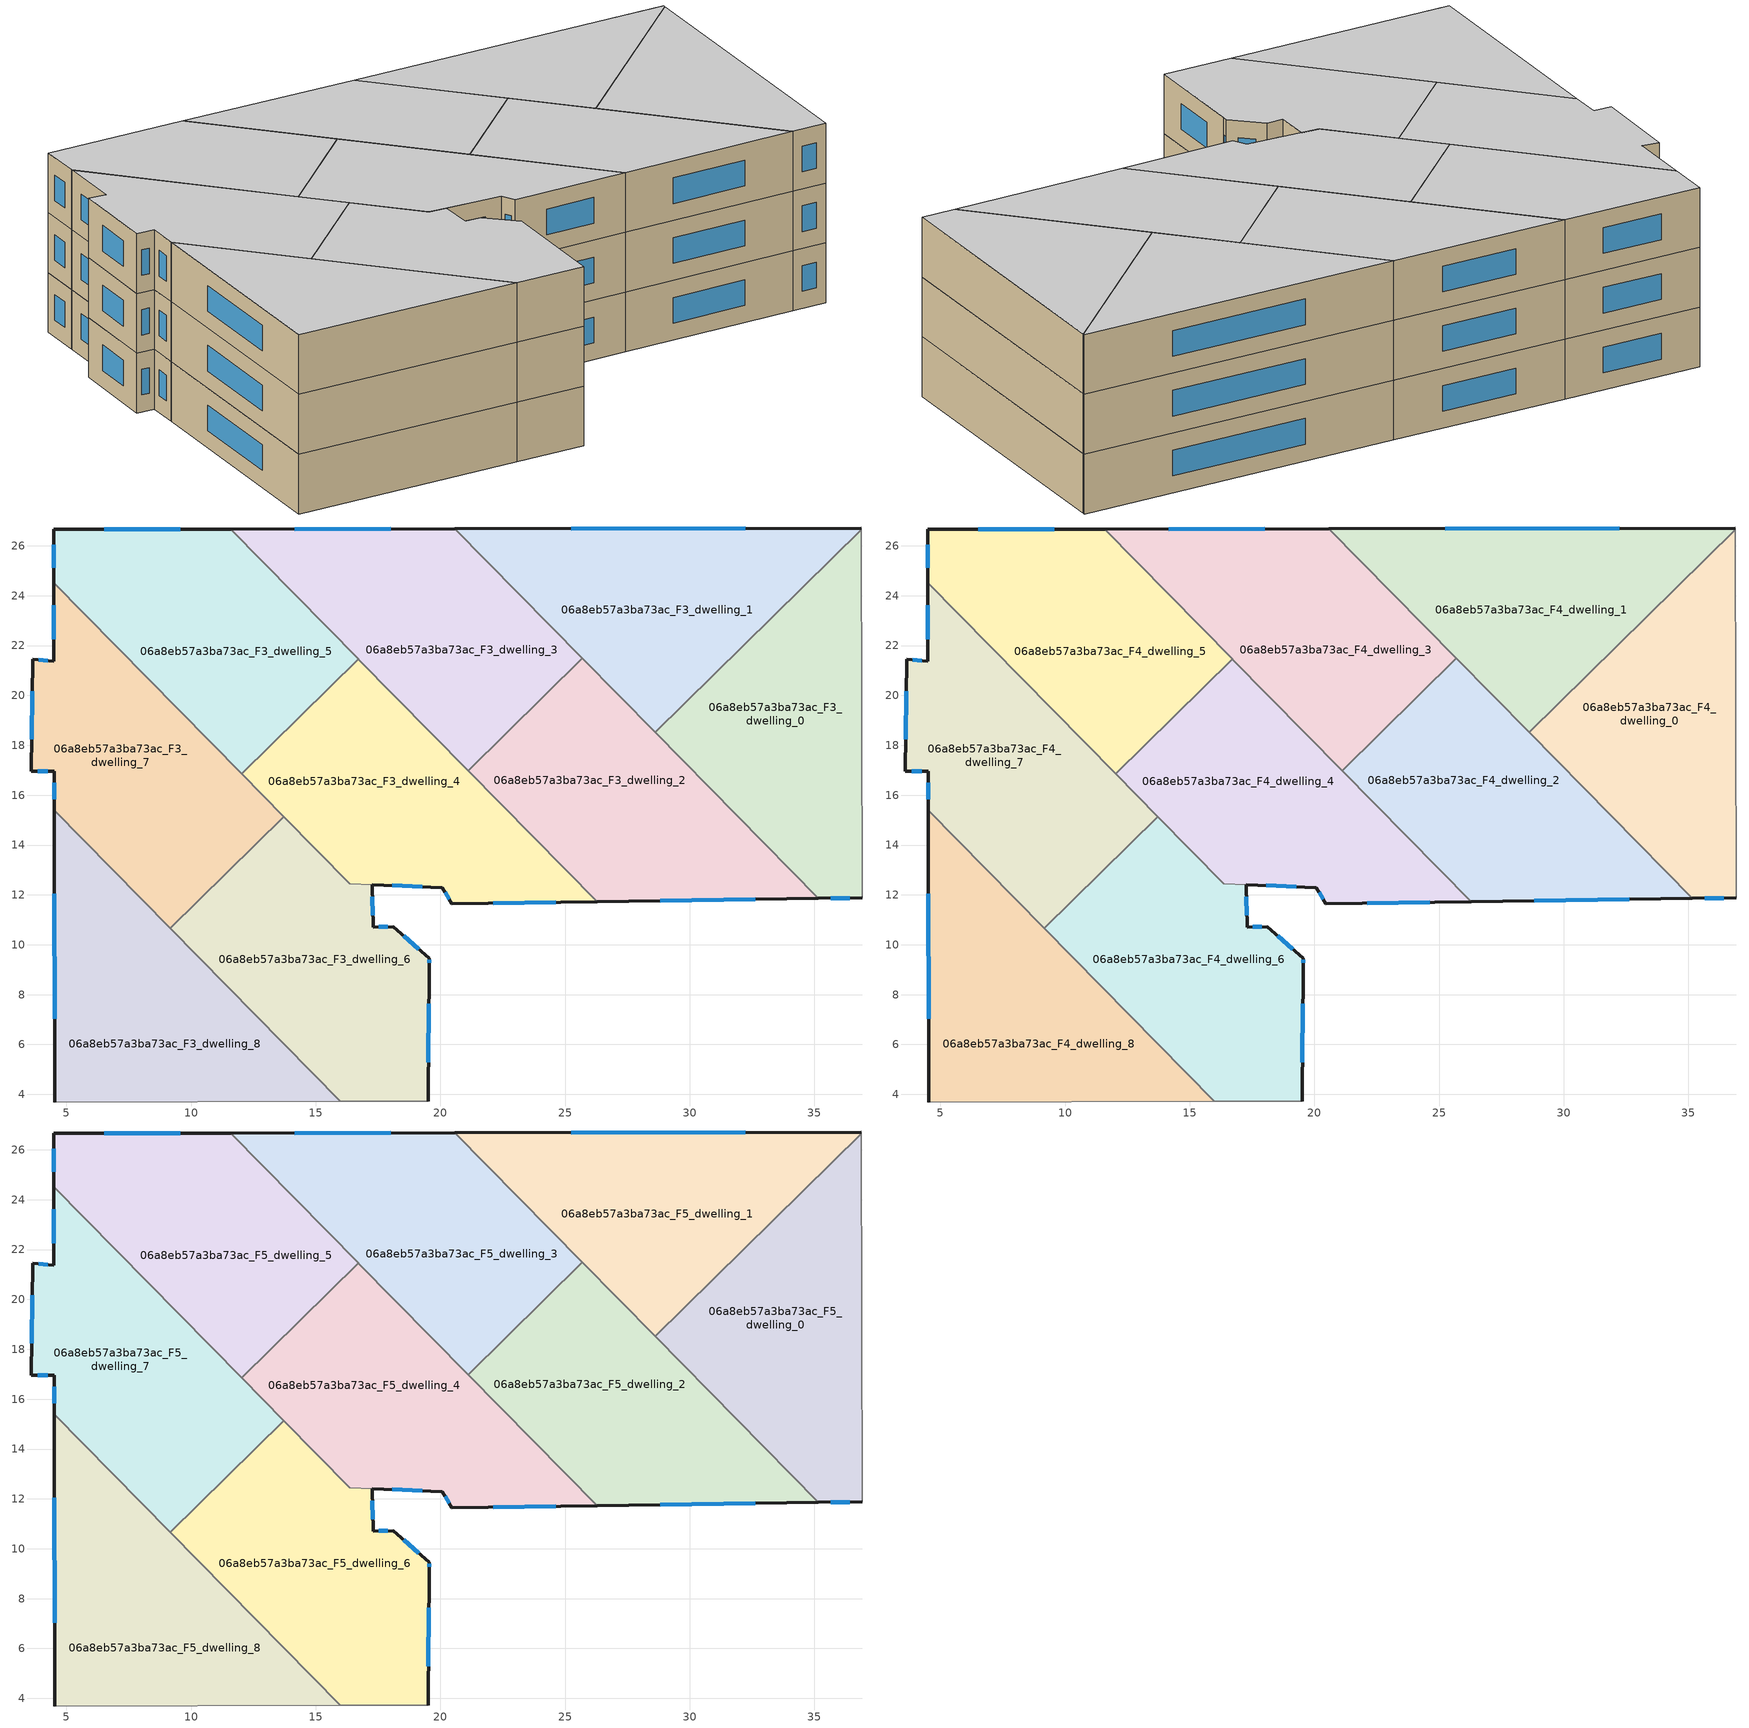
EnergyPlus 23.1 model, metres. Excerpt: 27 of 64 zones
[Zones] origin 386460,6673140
06a8eb57a3ba73ac_F3_dwelling_0
 floor to 06a8eb57a3ba73ac_F2_dwelling_0 (EU_floor_Construction): 36.89,26.64 36.91,11.88 35.16,11.86 28.62,18.51 z9
 wall outside (EU_wall_Construction): 35.16,11.86 36.91,11.88 z9:12
 wall to 06a8eb57a3ba73ac_F3_dwelling_1 (EU_wall_Construction): 36.89,26.64 28.62,18.51 z9:12
 wall adiabatic (EU_wall_Construction): 36.91,11.88 36.89,26.64 z9:12
 wall to 06a8eb57a3ba73ac_F3_dwelling_2 (EU_wall_Construction): 28.62,18.51 35.16,11.86 z9:12
 window (EU_Window_Construction): 35.66,11.86 36.41,11.87 z9.86:11.14
06a8eb57a3ba73ac_F3_dwelling_1
 floor to 06a8eb57a3ba73ac_F2_dwelling_1 (EU_floor_Construction): 36.89,26.72 36.89,26.64 28.62,18.51 20.59,26.69 z9
 wall outside (EU_wall_Construction): 36.89,26.72 20.59,26.69 z9:12
 wall adiabatic (EU_wall_Construction): 36.89,26.64 36.89,26.72 z9:12
 wall to 06a8eb57a3ba73ac_F3_dwelling_3 (EU_wall_Construction): 20.59,26.69 25.7,21.48 z9:12
 wall to 06a8eb57a3ba73ac_F3_dwelling_2 (EU_wall_Construction): 25.7,21.49 28.62,18.51 z9:12
 window (EU_Window_Construction): 32.23,26.71 25.24,26.7 z9.86:11.14
06a8eb57a3ba73ac_F3_dwelling_2
 floor to 06a8eb57a3ba73ac_F2_dwelling_2 (EU_floor_Construction): 25.7,21.49 35.16,11.86 26.29,11.72 21.12,16.98 z9
 wall outside (EU_wall_Construction): 26.29,11.72 35.16,11.86 z9:12
 wall to 06a8eb57a3ba73ac_F3_dwelling_3 (EU_wall_Construction): 25.7,21.49 21.12,16.98 z9:12
 wall to 06a8eb57a3ba73ac_F3_dwelling_4 (EU_wall_Construction): 21.12,16.98 26.29,11.72 z9:12
 window (EU_Window_Construction): 28.82,11.76 32.63,11.82 z9.86:11.14
06a8eb57a3ba73ac_F3_dwelling_3
 floor to 06a8eb57a3ba73ac_F2_dwelling_3 (EU_floor_Construction): 20.59,26.69 25.7,21.49 21.12,16.98 11.59,26.67 z9
 wall outside (EU_wall_Construction): 20.59,26.69 11.59,26.67 z9:12
 wall to 06a8eb57a3ba73ac_F3_dwelling_5 (EU_wall_Construction): 11.59,26.67 16.72,21.46 z9:12
 wall to 06a8eb57a3ba73ac_F3_dwelling_4 (EU_wall_Construction): 16.72,21.46 21.12,16.98 z9:12
 window (EU_Window_Construction): 18.02,26.68 14.16,26.67 z9.86:11.14
06a8eb57a3ba73ac_F3_dwelling_4
 floor to 06a8eb57a3ba73ac_F2_dwelling_4 (EU_floor_Construction): 16.72,21.46 26.29,11.72 20.45,11.63 20.08,12.29 16.36,12.45 12.03,16.85 z9
 wall outside (EU_wall_Construction): 17.26,12.41 20.08,12.29 20.45,11.63 26.29,11.72 z9:12
 wall to 06a8eb57a3ba73ac_F3_dwelling_5 (EU_wall_Construction): 16.72,21.46 12.03,16.85 z9:12
 wall to 06a8eb57a3ba73ac_F3_dwelling_6 (EU_wall_Construction): 13.72,15.13 16.36,12.45 17.26,12.41 z9:12
 wall to 06a8eb57a3ba73ac_F3_dwelling_7 (EU_wall_Construction): 12.03,16.85 13.72,15.13 z9:12
 window (EU_Window_Construction): 22.12,11.66 24.62,11.7 / 20.19,12.11 20.35,11.82 / 18.07,12.38 19.28,12.33 z9.86:11.14
06a8eb57a3ba73ac_F3_dwelling_5
 floor to 06a8eb57a3ba73ac_F2_dwelling_5 (EU_floor_Construction): 11.59,26.67 16.72,21.46 12.03,16.85 4.49,24.52 4.49,26.66 z9
 wall outside (EU_wall_Construction): 11.59,26.67 4.49,26.66 4.49,24.52 z9:12
 wall to 06a8eb57a3ba73ac_F3_dwelling_7 (EU_wall_Construction): 4.49,24.52 12.03,16.85 z9:12
 window (EU_Window_Construction): 9.57,26.67 6.52,26.66 / 4.49,26.05 4.49,25.13 z9.86:11.14
06a8eb57a3ba73ac_F3_dwelling_6
 floor to 06a8eb57a3ba73ac_F2_dwelling_6 (EU_floor_Construction): 17.26,12.41 17.3,10.71 18.11,10.73 19.55,9.47 19.55,9.21 19.52,3.72 15.99,3.71 9.17,10.65 13.72,15.13 16.36,12.45 z9
 wall outside (EU_wall_Construction): 19.52,3.72 19.55,9.21 19.55,9.47 18.11,10.73 17.3,10.71 17.26,12.41 z9:12
 wall adiabatic (EU_wall_Construction): 15.99,3.71 19.52,3.72 z9:12
 wall to 06a8eb57a3ba73ac_F3_dwelling_7 (EU_wall_Construction): 13.72,15.13 9.17,10.65 z9:12
 wall to 06a8eb57a3ba73ac_F3_dwelling_8 (EU_wall_Construction): 9.17,10.65 15.99,3.71 z9:12
 window (EU_Window_Construction): 17.29,11.19 17.27,11.92 / 17.88,10.72 17.53,10.71 / 19.14,9.83 18.52,10.37 / 19.55,9.28 19.55,9.39 / 19.52,5.29 19.54,7.64 z9.86:11.14
06a8eb57a3ba73ac_F3_dwelling_7
 floor to 06a8eb57a3ba73ac_F2_dwelling_7 (EU_floor_Construction): 4.49,24.52 13.72,15.13 9.17,10.65 4.51,15.39 4.51,16.95 3.6,16.97 3.65,21.45 4.5,21.36 z9
 wall outside (EU_wall_Construction): 4.49,24.52 4.5,21.36 3.65,21.45 3.6,16.97 4.51,16.95 4.51,15.39 z9:12
 wall to 06a8eb57a3ba73ac_F3_dwelling_8 (EU_wall_Construction): 4.51,15.39 9.17,10.65 z9:12
 window (EU_Window_Construction): 3.86,16.96 4.25,16.96 / 3.63,20.17 3.61,18.25 / 4.26,21.39 3.89,21.42 / 4.5,23.62 4.5,22.26 / 4.51,16.51 4.51,15.84 z9.86:11.14
06a8eb57a3ba73ac_F3_dwelling_8
 floor to 06a8eb57a3ba73ac_F2_dwelling_8 (EU_floor_Construction): 4.51,15.39 15.99,3.71 4.53,3.69 z9
 wall outside (EU_wall_Construction): 4.51,15.39 4.53,3.69 z9:12
 wall adiabatic (EU_wall_Construction): 4.53,3.69 15.99,3.71 z9:12
 window (EU_Window_Construction): 4.52,12.05 4.53,7.04 z9.86:11.14
06a8eb57a3ba73ac_F4_dwelling_0
 floor to 06a8eb57a3ba73ac_F3_dwelling_0 (EU_floor_Construction): 36.89,26.64 36.91,11.88 35.16,11.86 28.62,18.51 z12
 wall outside (EU_wall_Construction): 35.16,11.86 36.91,11.88 z12:15
 wall to 06a8eb57a3ba73ac_F4_dwelling_1 (EU_wall_Construction): 36.89,26.64 28.62,18.51 z12:15
 wall adiabatic (EU_wall_Construction): 36.91,11.88 36.89,26.64 z12:15
 wall to 06a8eb57a3ba73ac_F4_dwelling_2 (EU_wall_Construction): 28.62,18.51 35.16,11.86 z12:15
 window (EU_Window_Construction): 35.66,11.86 36.41,11.87 z12.86:14.14
06a8eb57a3ba73ac_F4_dwelling_1
 floor to 06a8eb57a3ba73ac_F3_dwelling_1 (EU_floor_Construction): 36.89,26.72 36.89,26.64 28.62,18.51 20.59,26.69 z12
 wall outside (EU_wall_Construction): 36.89,26.72 20.59,26.69 z12:15
 wall adiabatic (EU_wall_Construction): 36.89,26.64 36.89,26.72 z12:15
 wall to 06a8eb57a3ba73ac_F4_dwelling_3 (EU_wall_Construction): 20.59,26.69 25.7,21.48 z12:15
 wall to 06a8eb57a3ba73ac_F4_dwelling_2 (EU_wall_Construction): 25.7,21.49 28.62,18.51 z12:15
 window (EU_Window_Construction): 32.23,26.71 25.24,26.7 z12.86:14.14
06a8eb57a3ba73ac_F4_dwelling_2
 floor to 06a8eb57a3ba73ac_F3_dwelling_2 (EU_floor_Construction): 25.7,21.49 35.16,11.86 26.29,11.72 21.12,16.98 z12
 wall outside (EU_wall_Construction): 26.29,11.72 35.16,11.86 z12:15
 wall to 06a8eb57a3ba73ac_F4_dwelling_3 (EU_wall_Construction): 25.7,21.49 21.12,16.98 z12:15
 wall to 06a8eb57a3ba73ac_F4_dwelling_4 (EU_wall_Construction): 21.12,16.98 26.29,11.72 z12:15
 window (EU_Window_Construction): 28.82,11.76 32.63,11.82 z12.86:14.14
06a8eb57a3ba73ac_F4_dwelling_3
 floor to 06a8eb57a3ba73ac_F3_dwelling_3 (EU_floor_Construction): 20.59,26.69 25.7,21.49 21.12,16.98 11.59,26.67 z12
 wall outside (EU_wall_Construction): 20.59,26.69 11.59,26.67 z12:15
 wall to 06a8eb57a3ba73ac_F4_dwelling_5 (EU_wall_Construction): 11.59,26.67 16.72,21.46 z12:15
 wall to 06a8eb57a3ba73ac_F4_dwelling_4 (EU_wall_Construction): 16.72,21.46 21.12,16.98 z12:15
 window (EU_Window_Construction): 18.02,26.68 14.16,26.67 z12.86:14.14
06a8eb57a3ba73ac_F4_dwelling_4
 floor to 06a8eb57a3ba73ac_F3_dwelling_4 (EU_floor_Construction): 16.72,21.46 26.29,11.72 20.45,11.63 20.08,12.29 16.36,12.45 12.03,16.85 z12
 wall outside (EU_wall_Construction): 17.26,12.41 20.08,12.29 20.45,11.63 26.29,11.72 z12:15
 wall to 06a8eb57a3ba73ac_F4_dwelling_5 (EU_wall_Construction): 16.72,21.46 12.03,16.85 z12:15
 wall to 06a8eb57a3ba73ac_F4_dwelling_6 (EU_wall_Construction): 13.72,15.13 16.36,12.45 17.26,12.41 z12:15
 wall to 06a8eb57a3ba73ac_F4_dwelling_7 (EU_wall_Construction): 12.03,16.85 13.72,15.13 z12:15
 window (EU_Window_Construction): 22.12,11.66 24.62,11.7 / 20.19,12.11 20.35,11.82 / 18.07,12.38 19.28,12.33 z12.86:14.14
06a8eb57a3ba73ac_F4_dwelling_5
 floor to 06a8eb57a3ba73ac_F3_dwelling_5 (EU_floor_Construction): 11.59,26.67 16.72,21.46 12.03,16.85 4.49,24.52 4.49,26.66 z12
 wall outside (EU_wall_Construction): 11.59,26.67 4.49,26.66 4.49,24.52 z12:15
 wall to 06a8eb57a3ba73ac_F4_dwelling_7 (EU_wall_Construction): 4.49,24.52 12.03,16.85 z12:15
 window (EU_Window_Construction): 9.57,26.67 6.52,26.66 / 4.49,26.05 4.49,25.13 z12.86:14.14
06a8eb57a3ba73ac_F4_dwelling_6
 floor to 06a8eb57a3ba73ac_F3_dwelling_6 (EU_floor_Construction): 17.26,12.41 17.3,10.71 18.11,10.73 19.55,9.47 19.55,9.21 19.52,3.72 15.99,3.71 9.17,10.65 13.72,15.13 16.36,12.45 z12
 wall outside (EU_wall_Construction): 19.52,3.72 19.55,9.21 19.55,9.47 18.11,10.73 17.3,10.71 17.26,12.41 z12:15
 wall adiabatic (EU_wall_Construction): 15.99,3.71 19.52,3.72 z12:15
 wall to 06a8eb57a3ba73ac_F4_dwelling_7 (EU_wall_Construction): 13.72,15.13 9.17,10.65 z12:15
 wall to 06a8eb57a3ba73ac_F4_dwelling_8 (EU_wall_Construction): 9.17,10.65 15.99,3.71 z12:15
 window (EU_Window_Construction): 17.29,11.19 17.27,11.92 / 17.88,10.72 17.53,10.71 / 19.14,9.83 18.52,10.37 / 19.55,9.28 19.55,9.39 / 19.52,5.29 19.54,7.64 z12.86:14.14
06a8eb57a3ba73ac_F4_dwelling_7
 floor to 06a8eb57a3ba73ac_F3_dwelling_7 (EU_floor_Construction): 4.49,24.52 13.72,15.13 9.17,10.65 4.51,15.39 4.51,16.95 3.6,16.97 3.65,21.45 4.5,21.36 z12
 wall outside (EU_wall_Construction): 4.49,24.52 4.5,21.36 3.65,21.45 3.6,16.97 4.51,16.95 4.51,15.39 z12:15
 wall to 06a8eb57a3ba73ac_F4_dwelling_8 (EU_wall_Construction): 4.51,15.39 9.17,10.65 z12:15
 window (EU_Window_Construction): 3.86,16.96 4.25,16.96 / 3.63,20.17 3.61,18.25 / 4.26,21.39 3.89,21.42 / 4.5,23.62 4.5,22.26 / 4.51,16.51 4.51,15.84 z12.86:14.14
06a8eb57a3ba73ac_F4_dwelling_8
 floor to 06a8eb57a3ba73ac_F3_dwelling_8 (EU_floor_Construction): 4.51,15.39 15.99,3.71 4.53,3.69 z12
 wall outside (EU_wall_Construction): 4.51,15.39 4.53,3.69 z12:15
 wall adiabatic (EU_wall_Construction): 4.53,3.69 15.99,3.71 z12:15
 window (EU_Window_Construction): 4.52,12.05 4.53,7.04 z12.86:14.14
06a8eb57a3ba73ac_F5_dwelling_0
 floor to 06a8eb57a3ba73ac_F4_dwelling_0 (EU_floor_Construction): 36.89,26.64 36.91,11.88 35.16,11.86 28.62,18.51 z15
 wall outside (EU_wall_Construction): 35.16,11.86 36.91,11.88 z15:18
 wall to 06a8eb57a3ba73ac_F5_dwelling_1 (EU_wall_Construction): 36.89,26.64 28.62,18.51 z15:18
 wall adiabatic (EU_wall_Construction): 36.91,11.88 36.89,26.64 z15:18
 wall to 06a8eb57a3ba73ac_F5_dwelling_2 (EU_wall_Construction): 28.62,18.51 35.16,11.86 z15:18
 window (EU_Window_Construction): 35.66,11.86 36.41,11.87 z15.86:17.14
 ceiling to 06a8eb57a3ba73ac_F6_dwelling_0 (EU_floor_Construction): 36.91,11.88 36.89,26.64 28.62,18.51 35.16,11.86 z18
06a8eb57a3ba73ac_F5_dwelling_1
 floor to 06a8eb57a3ba73ac_F4_dwelling_1 (EU_floor_Construction): 36.89,26.72 36.89,26.64 28.62,18.51 20.59,26.69 z15
 wall outside (EU_wall_Construction): 36.89,26.72 20.59,26.69 z15:18
 wall adiabatic (EU_wall_Construction): 36.89,26.64 36.89,26.72 z15:18
 wall to 06a8eb57a3ba73ac_F5_dwelling_3 (EU_wall_Construction): 20.59,26.69 25.7,21.48 z15:18
 wall to 06a8eb57a3ba73ac_F5_dwelling_2 (EU_wall_Construction): 25.7,21.49 28.62,18.51 z15:18
 window (EU_Window_Construction): 32.23,26.71 25.24,26.7 z15.86:17.14
 ceiling to 06a8eb57a3ba73ac_F6_dwelling_1 (EU_floor_Construction): 36.89,26.64 36.89,26.72 20.59,26.69 28.62,18.51 z18
06a8eb57a3ba73ac_F5_dwelling_2
 floor to 06a8eb57a3ba73ac_F4_dwelling_2 (EU_floor_Construction): 25.7,21.49 35.16,11.86 26.29,11.72 21.12,16.98 z15
 wall outside (EU_wall_Construction): 26.29,11.72 35.16,11.86 z15:18
 wall to 06a8eb57a3ba73ac_F5_dwelling_3 (EU_wall_Construction): 25.7,21.49 21.12,16.98 z15:18
 wall to 06a8eb57a3ba73ac_F5_dwelling_4 (EU_wall_Construction): 21.12,16.98 26.29,11.72 z15:18
 window (EU_Window_Construction): 28.82,11.76 32.63,11.82 z15.86:17.14
 ceiling to 06a8eb57a3ba73ac_F6_dwelling_2 (EU_floor_Construction): 35.16,11.86 25.7,21.49 21.12,16.98 26.29,11.72 z18
06a8eb57a3ba73ac_F5_dwelling_3
 floor to 06a8eb57a3ba73ac_F4_dwelling_3 (EU_floor_Construction): 20.59,26.69 25.7,21.49 21.12,16.98 11.59,26.67 z15
 wall outside (EU_wall_Construction): 20.59,26.69 11.59,26.67 z15:18
 wall to 06a8eb57a3ba73ac_F5_dwelling_5 (EU_wall_Construction): 11.59,26.67 16.72,21.46 z15:18
 wall to 06a8eb57a3ba73ac_F5_dwelling_4 (EU_wall_Construction): 16.72,21.46 21.12,16.98 z15:18
 window (EU_Window_Construction): 18.02,26.68 14.16,26.67 z15.86:17.14
 ceiling to 06a8eb57a3ba73ac_F6_dwelling_3 (EU_floor_Construction): 25.7,21.49 20.59,26.69 11.59,26.67 21.12,16.98 z18
06a8eb57a3ba73ac_F5_dwelling_4
 floor to 06a8eb57a3ba73ac_F4_dwelling_4 (EU_floor_Construction): 16.72,21.46 26.29,11.72 20.45,11.63 20.08,12.29 16.36,12.45 12.03,16.85 z15
 wall outside (EU_wall_Construction): 17.26,12.41 20.08,12.29 20.45,11.63 26.29,11.72 z15:18
 wall to 06a8eb57a3ba73ac_F5_dwelling_5 (EU_wall_Construction): 16.72,21.46 12.03,16.85 z15:18
 wall to 06a8eb57a3ba73ac_F5_dwelling_6 (EU_wall_Construction): 13.72,15.13 16.36,12.45 17.26,12.41 z15:18
 wall to 06a8eb57a3ba73ac_F5_dwelling_7 (EU_wall_Construction): 12.03,16.85 13.72,15.13 z15:18
 window (EU_Window_Construction): 22.12,11.66 24.62,11.7 / 20.19,12.11 20.35,11.82 / 18.07,12.38 19.28,12.33 z15.86:17.14
 ceiling to 06a8eb57a3ba73ac_F6_dwelling_4 (EU_floor_Construction): 26.29,11.72 16.72,21.46 12.03,16.85 16.36,12.45 20.08,12.29 20.45,11.63 z18
06a8eb57a3ba73ac_F5_dwelling_5
 floor to 06a8eb57a3ba73ac_F4_dwelling_5 (EU_floor_Construction): 11.59,26.67 16.72,21.46 12.03,16.85 4.49,24.52 4.49,26.66 z15
 wall outside (EU_wall_Construction): 11.59,26.67 4.49,26.66 4.49,24.52 z15:18
 wall to 06a8eb57a3ba73ac_F5_dwelling_7 (EU_wall_Construction): 4.49,24.52 12.03,16.85 z15:18
 window (EU_Window_Construction): 9.57,26.67 6.52,26.66 / 4.49,26.05 4.49,25.13 z15.86:17.14
 ceiling to 06a8eb57a3ba73ac_F6_dwelling_5 (EU_floor_Construction): 16.72,21.46 11.59,26.67 4.49,26.66 4.49,24.52 12.03,16.85 z18
06a8eb57a3ba73ac_F5_dwelling_6
 floor to 06a8eb57a3ba73ac_F4_dwelling_6 (EU_floor_Construction): 17.26,12.41 17.3,10.71 18.11,10.73 19.55,9.47 19.55,9.21 19.52,3.72 15.99,3.71 9.17,10.65 13.72,15.13 16.36,12.45 z15
 wall outside (EU_wall_Construction): 19.52,3.72 19.55,9.21 19.55,9.47 18.11,10.73 17.3,10.71 17.26,12.41 z15:18
 wall adiabatic (EU_wall_Construction): 15.99,3.71 19.52,3.72 z15:18
 wall to 06a8eb57a3ba73ac_F5_dwelling_7 (EU_wall_Construction): 13.72,15.13 9.17,10.65 z15:18
 wall to 06a8eb57a3ba73ac_F5_dwelling_8 (EU_wall_Construction): 9.17,10.65 15.99,3.71 z15:18
 window (EU_Window_Construction): 17.29,11.19 17.27,11.92 / 17.88,10.72 17.53,10.71 / 19.14,9.83 18.52,10.37 / 19.55,9.28 19.55,9.39 / 19.52,5.29 19.54,7.64 z15.86:17.14
 ceiling to 06a8eb57a3ba73ac_F6_dwelling_6 (EU_floor_Construction): 19.52,3.72 19.55,9.21 19.55,9.47 18.11,10.73 17.3,10.71 17.26,12.41 16.36,12.45 13.72,15.13 9.17,10.65 15.99,3.71 z18
06a8eb57a3ba73ac_F5_dwelling_7
 floor to 06a8eb57a3ba73ac_F4_dwelling_7 (EU_floor_Construction): 4.49,24.52 13.72,15.13 9.17,10.65 4.51,15.39 4.51,16.95 3.6,16.97 3.65,21.45 4.5,21.36 z15
 wall outside (EU_wall_Construction): 4.49,24.52 4.5,21.36 3.65,21.45 3.6,16.97 4.51,16.95 4.51,15.39 z15:18
 wall to 06a8eb57a3ba73ac_F5_dwelling_8 (EU_wall_Construction): 4.51,15.39 9.17,10.65 z15:18
 window (EU_Window_Construction): 3.86,16.96 4.25,16.96 / 3.63,20.17 3.61,18.25 / 4.26,21.39 3.89,21.42 / 4.5,23.62 4.5,22.26 / 4.51,16.51 4.51,15.84 z15.86:17.14
 ceiling to 06a8eb57a3ba73ac_F6_dwelling_7 (EU_floor_Construction): 13.72,15.13 4.49,24.52 4.5,21.36 3.65,21.45 3.6,16.97 4.51,16.95 4.51,15.39 9.17,10.65 z18
06a8eb57a3ba73ac_F5_dwelling_8
 floor to 06a8eb57a3ba73ac_F4_dwelling_8 (EU_floor_Construction): 4.51,15.39 15.99,3.71 4.53,3.69 z15
 wall outside (EU_wall_Construction): 4.51,15.39 4.53,3.69 z15:18
 wall adiabatic (EU_wall_Construction): 4.53,3.69 15.99,3.71 z15:18
 window (EU_Window_Construction): 4.52,12.05 4.53,7.04 z15.86:17.14
 ceiling to 06a8eb57a3ba73ac_F6_dwelling_8 (EU_floor_Construction): 15.99,3.71 4.51,15.39 4.53,3.69 z18
[Building]
EU S2 Campaign: North Axis=0; Terrain=City; Solar Distribution=FullExterior
[Site:Location]
Helsinki-Vantaa.AP: Latitude=60.317; Longitude=24.963; Time Zone=2; Elevation=54.6
[SizingPeriod:WeatherFileDays]
AnnualSizingPeriod: Begin Month=1; Begin Day of Month=1; End Month=12; End Day of Month=31; Day of Week for Start Day=Monday; Use Weather File Daylight Saving Period=No; Use Weather File Rain and Snow Indicators=No
[MATERIAL]
EU_InternalMass_Material: Roughness=MediumRough; Thickness=0.1; Conductivity=1; Density=1800; Specific Heat=900; Thermal Absorptance=0.9; Solar Absorptance=0.7; Visible Absorptance=0.7
[MATERIAL:NOMASS] Roughness=MediumRough; Thermal Absorptance=0.9; Solar Absorptance=0.7; Visible Absorptance=0.7
Name | Thermal Resistance
EU_wall_NoMass | 1.10183
EU_floor_NoMass | 1.70606
[WINDOWMATERIAL:SIMPLEGLAZINGSYSTEM]
EU_Window_SimpleGlazing: UFactor=3.11035; Solar Heat Gain Coefficient=0.8; Visible Transmittance=0.8
[CONSTRUCTION]
EU_wall_Construction: EU_wall_NoMass
EU_floor_Construction: EU_floor_NoMass
EU_Window_Construction: EU_Window_SimpleGlazing
EU_InternalMass_Construction: EU_InternalMass_Material
[ZONE] Type=1; Multiplier=1; Ceiling Height=autocalculate; Floor Area=autocalculate; Part of Total Floor Area=Yes
Name | Volume
06a8eb57a3ba73ac_F3_dwelling_0; 06a8eb57a3ba73ac_F4_dwelling_0; 06a8eb57a3ba73ac_F5_dwelling_0; 06a8eb57a3ba73ac_F3_dwelling_2; 06a8eb57a3ba73ac_F4_dwelling_2; 06a8eb57a3ba73ac_F5_dwelling_2 | 201.147
06a8eb57a3ba73ac_F3_dwelling_1; 06a8eb57a3ba73ac_F4_dwelling_1; 06a8eb57a3ba73ac_F5_dwelling_1 | 201.146
06a8eb57a3ba73ac_F3_dwelling_3; 06a8eb57a3ba73ac_F4_dwelling_3; 06a8eb57a3ba73ac_F5_dwelling_3 | 201.182
06a8eb57a3ba73ac_F3_dwelling_4; 06a8eb57a3ba73ac_F4_dwelling_4; 06a8eb57a3ba73ac_F5_dwelling_4 | 199.567
06a8eb57a3ba73ac_F3_dwelling_5; 06a8eb57a3ba73ac_F4_dwelling_5; 06a8eb57a3ba73ac_F5_dwelling_5 | 200.769
06a8eb57a3ba73ac_F3_dwelling_6; 06a8eb57a3ba73ac_F4_dwelling_6; 06a8eb57a3ba73ac_F5_dwelling_6 | 202.749
06a8eb57a3ba73ac_F3_dwelling_7; 06a8eb57a3ba73ac_F4_dwelling_7; 06a8eb57a3ba73ac_F5_dwelling_7 | 201.543
06a8eb57a3ba73ac_F3_dwelling_8; 06a8eb57a3ba73ac_F4_dwelling_8; 06a8eb57a3ba73ac_F5_dwelling_8 | 201.141
[INTERNALMASS] Construction=EU_InternalMass_Construction
Name | Zone or ZoneList | Surface Area
06a8eb57a3ba73ac_F3_dwelling_0_EU_InternalMass | 06a8eb57a3ba73ac_F3_dwelling_0 | 67.0471
06a8eb57a3ba73ac_F3_dwelling_1_EU_InternalMass | 06a8eb57a3ba73ac_F3_dwelling_1 | 67.0494
06a8eb57a3ba73ac_F3_dwelling_2_EU_InternalMass | 06a8eb57a3ba73ac_F3_dwelling_2 | 67.0505
06a8eb57a3ba73ac_F3_dwelling_3_EU_InternalMass | 06a8eb57a3ba73ac_F3_dwelling_3 | 67.0583
06a8eb57a3ba73ac_F3_dwelling_4_EU_InternalMass | 06a8eb57a3ba73ac_F3_dwelling_4 | 66.5218
06a8eb57a3ba73ac_F3_dwelling_5_EU_InternalMass | 06a8eb57a3ba73ac_F3_dwelling_5 | 66.9238
06a8eb57a3ba73ac_F3_dwelling_6_EU_InternalMass | 06a8eb57a3ba73ac_F3_dwelling_6 | 67.5834
06a8eb57a3ba73ac_F3_dwelling_7_EU_InternalMass | 06a8eb57a3ba73ac_F3_dwelling_7 | 67.1816
06a8eb57a3ba73ac_F3_dwelling_8_EU_InternalMass | 06a8eb57a3ba73ac_F3_dwelling_8 | 67.047
06a8eb57a3ba73ac_F4_dwelling_0_EU_InternalMass | 06a8eb57a3ba73ac_F4_dwelling_0 | 67.0471
06a8eb57a3ba73ac_F4_dwelling_1_EU_InternalMass | 06a8eb57a3ba73ac_F4_dwelling_1 | 67.0494
06a8eb57a3ba73ac_F4_dwelling_2_EU_InternalMass | 06a8eb57a3ba73ac_F4_dwelling_2 | 67.0505
06a8eb57a3ba73ac_F4_dwelling_3_EU_InternalMass | 06a8eb57a3ba73ac_F4_dwelling_3 | 67.0583
06a8eb57a3ba73ac_F4_dwelling_4_EU_InternalMass | 06a8eb57a3ba73ac_F4_dwelling_4 | 66.5218
06a8eb57a3ba73ac_F4_dwelling_5_EU_InternalMass | 06a8eb57a3ba73ac_F4_dwelling_5 | 66.9238
06a8eb57a3ba73ac_F4_dwelling_6_EU_InternalMass | 06a8eb57a3ba73ac_F4_dwelling_6 | 67.5834
06a8eb57a3ba73ac_F4_dwelling_7_EU_InternalMass | 06a8eb57a3ba73ac_F4_dwelling_7 | 67.1816
06a8eb57a3ba73ac_F4_dwelling_8_EU_InternalMass | 06a8eb57a3ba73ac_F4_dwelling_8 | 67.047
06a8eb57a3ba73ac_F5_dwelling_0_EU_InternalMass | 06a8eb57a3ba73ac_F5_dwelling_0 | 67.0471
06a8eb57a3ba73ac_F5_dwelling_1_EU_InternalMass | 06a8eb57a3ba73ac_F5_dwelling_1 | 67.0494
06a8eb57a3ba73ac_F5_dwelling_2_EU_InternalMass | 06a8eb57a3ba73ac_F5_dwelling_2 | 67.0505
06a8eb57a3ba73ac_F5_dwelling_3_EU_InternalMass | 06a8eb57a3ba73ac_F5_dwelling_3 | 67.0583
06a8eb57a3ba73ac_F5_dwelling_4_EU_InternalMass | 06a8eb57a3ba73ac_F5_dwelling_4 | 66.5218
06a8eb57a3ba73ac_F5_dwelling_5_EU_InternalMass | 06a8eb57a3ba73ac_F5_dwelling_5 | 66.9238
06a8eb57a3ba73ac_F5_dwelling_6_EU_InternalMass | 06a8eb57a3ba73ac_F5_dwelling_6 | 67.5834
06a8eb57a3ba73ac_F5_dwelling_7_EU_InternalMass | 06a8eb57a3ba73ac_F5_dwelling_7 | 67.1816
06a8eb57a3ba73ac_F5_dwelling_8_EU_InternalMass | 06a8eb57a3ba73ac_F5_dwelling_8 | 67.047
[OTHEREQUIPMENT] Fuel Type=Electricity; Design Level Calculation Method=Watts/Area; Power per Zone Floor Area=1; Fraction Latent=0; Fraction Radiant=0; Fraction Lost=0; Carbon Dioxide Generation Rate=0; EndUse Subcategory=EU_Step8_InternalGains
Name | Zone or ZoneList or Space or SpaceList | Schedule
EU_Step8_InternalGain_06a8eb57a3ba73ac_F3_dwelling_0_f000 | 06a8eb57a3ba73ac_F3_dwelling_0 | EU_Step8_GainSchedule_06a8eb57a3ba73ac_F3_dwelling_0_f000
EU_Step8_InternalGain_06a8eb57a3ba73ac_F3_dwelling_1_f000 | 06a8eb57a3ba73ac_F3_dwelling_1 | EU_Step8_GainSchedule_06a8eb57a3ba73ac_F3_dwelling_1_f000
EU_Step8_InternalGain_06a8eb57a3ba73ac_F3_dwelling_2_f000 | 06a8eb57a3ba73ac_F3_dwelling_2 | EU_Step8_GainSchedule_06a8eb57a3ba73ac_F3_dwelling_2_f000
EU_Step8_InternalGain_06a8eb57a3ba73ac_F3_dwelling_3_f000 | 06a8eb57a3ba73ac_F3_dwelling_3 | EU_Step8_GainSchedule_06a8eb57a3ba73ac_F3_dwelling_3_f000
EU_Step8_InternalGain_06a8eb57a3ba73ac_F3_dwelling_4_f000 | 06a8eb57a3ba73ac_F3_dwelling_4 | EU_Step8_GainSchedule_06a8eb57a3ba73ac_F3_dwelling_4_f000
EU_Step8_InternalGain_06a8eb57a3ba73ac_F3_dwelling_5_f000 | 06a8eb57a3ba73ac_F3_dwelling_5 | EU_Step8_GainSchedule_06a8eb57a3ba73ac_F3_dwelling_5_f000
EU_Step8_InternalGain_06a8eb57a3ba73ac_F3_dwelling_6_f000 | 06a8eb57a3ba73ac_F3_dwelling_6 | EU_Step8_GainSchedule_06a8eb57a3ba73ac_F3_dwelling_6_f000
EU_Step8_InternalGain_06a8eb57a3ba73ac_F3_dwelling_7_f000 | 06a8eb57a3ba73ac_F3_dwelling_7 | EU_Step8_GainSchedule_06a8eb57a3ba73ac_F3_dwelling_7_f000
EU_Step8_InternalGain_06a8eb57a3ba73ac_F3_dwelling_8_f000 | 06a8eb57a3ba73ac_F3_dwelling_8 | EU_Step8_GainSchedule_06a8eb57a3ba73ac_F3_dwelling_8_f000
EU_Step8_InternalGain_06a8eb57a3ba73ac_F4_dwelling_0_f000 | 06a8eb57a3ba73ac_F4_dwelling_0 | EU_Step8_GainSchedule_06a8eb57a3ba73ac_F4_dwelling_0_f000
EU_Step8_InternalGain_06a8eb57a3ba73ac_F4_dwelling_1_f000 | 06a8eb57a3ba73ac_F4_dwelling_1 | EU_Step8_GainSchedule_06a8eb57a3ba73ac_F4_dwelling_1_f000
EU_Step8_InternalGain_06a8eb57a3ba73ac_F4_dwelling_2_f000 | 06a8eb57a3ba73ac_F4_dwelling_2 | EU_Step8_GainSchedule_06a8eb57a3ba73ac_F4_dwelling_2_f000
EU_Step8_InternalGain_06a8eb57a3ba73ac_F4_dwelling_3_f000 | 06a8eb57a3ba73ac_F4_dwelling_3 | EU_Step8_GainSchedule_06a8eb57a3ba73ac_F4_dwelling_3_f000
EU_Step8_InternalGain_06a8eb57a3ba73ac_F4_dwelling_4_f000 | 06a8eb57a3ba73ac_F4_dwelling_4 | EU_Step8_GainSchedule_06a8eb57a3ba73ac_F4_dwelling_4_f000
EU_Step8_InternalGain_06a8eb57a3ba73ac_F4_dwelling_5_f000 | 06a8eb57a3ba73ac_F4_dwelling_5 | EU_Step8_GainSchedule_06a8eb57a3ba73ac_F4_dwelling_5_f000
EU_Step8_InternalGain_06a8eb57a3ba73ac_F4_dwelling_6_f000 | 06a8eb57a3ba73ac_F4_dwelling_6 | EU_Step8_GainSchedule_06a8eb57a3ba73ac_F4_dwelling_6_f000
EU_Step8_InternalGain_06a8eb57a3ba73ac_F4_dwelling_7_f000 | 06a8eb57a3ba73ac_F4_dwelling_7 | EU_Step8_GainSchedule_06a8eb57a3ba73ac_F4_dwelling_7_f000
EU_Step8_InternalGain_06a8eb57a3ba73ac_F4_dwelling_8_f000 | 06a8eb57a3ba73ac_F4_dwelling_8 | EU_Step8_GainSchedule_06a8eb57a3ba73ac_F4_dwelling_8_f000
EU_Step8_InternalGain_06a8eb57a3ba73ac_F5_dwelling_0_f000 | 06a8eb57a3ba73ac_F5_dwelling_0 | EU_Step8_GainSchedule_06a8eb57a3ba73ac_F5_dwelling_0_f000
EU_Step8_InternalGain_06a8eb57a3ba73ac_F5_dwelling_1_f000 | 06a8eb57a3ba73ac_F5_dwelling_1 | EU_Step8_GainSchedule_06a8eb57a3ba73ac_F5_dwelling_1_f000
EU_Step8_InternalGain_06a8eb57a3ba73ac_F5_dwelling_2_f000 | 06a8eb57a3ba73ac_F5_dwelling_2 | EU_Step8_GainSchedule_06a8eb57a3ba73ac_F5_dwelling_2_f000
EU_Step8_InternalGain_06a8eb57a3ba73ac_F5_dwelling_3_f000 | 06a8eb57a3ba73ac_F5_dwelling_3 | EU_Step8_GainSchedule_06a8eb57a3ba73ac_F5_dwelling_3_f000
EU_Step8_InternalGain_06a8eb57a3ba73ac_F5_dwelling_4_f000 | 06a8eb57a3ba73ac_F5_dwelling_4 | EU_Step8_GainSchedule_06a8eb57a3ba73ac_F5_dwelling_4_f000
EU_Step8_InternalGain_06a8eb57a3ba73ac_F5_dwelling_5_f000 | 06a8eb57a3ba73ac_F5_dwelling_5 | EU_Step8_GainSchedule_06a8eb57a3ba73ac_F5_dwelling_5_f000
EU_Step8_InternalGain_06a8eb57a3ba73ac_F5_dwelling_6_f000 | 06a8eb57a3ba73ac_F5_dwelling_6 | EU_Step8_GainSchedule_06a8eb57a3ba73ac_F5_dwelling_6_f000
EU_Step8_InternalGain_06a8eb57a3ba73ac_F5_dwelling_7_f000 | 06a8eb57a3ba73ac_F5_dwelling_7 | EU_Step8_GainSchedule_06a8eb57a3ba73ac_F5_dwelling_7_f000
EU_Step8_InternalGain_06a8eb57a3ba73ac_F5_dwelling_8_f000 | 06a8eb57a3ba73ac_F5_dwelling_8 | EU_Step8_GainSchedule_06a8eb57a3ba73ac_F5_dwelling_8_f000
[ZONEVENTILATION:DESIGNFLOWRATE] Schedule=EU_AlwaysOn; Design Flow Rate Calculation Method=AirChanges/Hour; Air Changes per Hour=0.756316; Ventilation Type=Natural; Fan Pressure Rise=0; Fan Total Efficiency=1; Constant Term Coefficient=1; Temperature Term Coefficient=0; Velocity Term Coefficient=0; Velocity Squared Term Coefficient=0; Minimum Indoor Temperature=-100; Maximum Indoor Temperature=100; Delta Temperature=-100; Minimum Outdoor Temperature=-100; Maximum Outdoor Temperature=100; Maximum Wind Speed=40
Name | Zone or ZoneList or Space or SpaceList
EU_ConstantAir_06a8eb57a3ba73ac_F3_dwelling_0 | 06a8eb57a3ba73ac_F3_dwelling_0
EU_ConstantAir_06a8eb57a3ba73ac_F3_dwelling_1 | 06a8eb57a3ba73ac_F3_dwelling_1
EU_ConstantAir_06a8eb57a3ba73ac_F3_dwelling_2 | 06a8eb57a3ba73ac_F3_dwelling_2
EU_ConstantAir_06a8eb57a3ba73ac_F3_dwelling_3 | 06a8eb57a3ba73ac_F3_dwelling_3
EU_ConstantAir_06a8eb57a3ba73ac_F3_dwelling_4 | 06a8eb57a3ba73ac_F3_dwelling_4
EU_ConstantAir_06a8eb57a3ba73ac_F3_dwelling_5 | 06a8eb57a3ba73ac_F3_dwelling_5
EU_ConstantAir_06a8eb57a3ba73ac_F3_dwelling_6 | 06a8eb57a3ba73ac_F3_dwelling_6
EU_ConstantAir_06a8eb57a3ba73ac_F3_dwelling_7 | 06a8eb57a3ba73ac_F3_dwelling_7
EU_ConstantAir_06a8eb57a3ba73ac_F3_dwelling_8 | 06a8eb57a3ba73ac_F3_dwelling_8
EU_ConstantAir_06a8eb57a3ba73ac_F4_dwelling_0 | 06a8eb57a3ba73ac_F4_dwelling_0
EU_ConstantAir_06a8eb57a3ba73ac_F4_dwelling_1 | 06a8eb57a3ba73ac_F4_dwelling_1
EU_ConstantAir_06a8eb57a3ba73ac_F4_dwelling_2 | 06a8eb57a3ba73ac_F4_dwelling_2
EU_ConstantAir_06a8eb57a3ba73ac_F4_dwelling_3 | 06a8eb57a3ba73ac_F4_dwelling_3
EU_ConstantAir_06a8eb57a3ba73ac_F4_dwelling_4 | 06a8eb57a3ba73ac_F4_dwelling_4
EU_ConstantAir_06a8eb57a3ba73ac_F4_dwelling_5 | 06a8eb57a3ba73ac_F4_dwelling_5
EU_ConstantAir_06a8eb57a3ba73ac_F4_dwelling_6 | 06a8eb57a3ba73ac_F4_dwelling_6
EU_ConstantAir_06a8eb57a3ba73ac_F4_dwelling_7 | 06a8eb57a3ba73ac_F4_dwelling_7
EU_ConstantAir_06a8eb57a3ba73ac_F4_dwelling_8 | 06a8eb57a3ba73ac_F4_dwelling_8
EU_ConstantAir_06a8eb57a3ba73ac_F5_dwelling_0 | 06a8eb57a3ba73ac_F5_dwelling_0
EU_ConstantAir_06a8eb57a3ba73ac_F5_dwelling_1 | 06a8eb57a3ba73ac_F5_dwelling_1
EU_ConstantAir_06a8eb57a3ba73ac_F5_dwelling_2 | 06a8eb57a3ba73ac_F5_dwelling_2
EU_ConstantAir_06a8eb57a3ba73ac_F5_dwelling_3 | 06a8eb57a3ba73ac_F5_dwelling_3
EU_ConstantAir_06a8eb57a3ba73ac_F5_dwelling_4 | 06a8eb57a3ba73ac_F5_dwelling_4
EU_ConstantAir_06a8eb57a3ba73ac_F5_dwelling_5 | 06a8eb57a3ba73ac_F5_dwelling_5
EU_ConstantAir_06a8eb57a3ba73ac_F5_dwelling_6 | 06a8eb57a3ba73ac_F5_dwelling_6
EU_ConstantAir_06a8eb57a3ba73ac_F5_dwelling_7 | 06a8eb57a3ba73ac_F5_dwelling_7
EU_ConstantAir_06a8eb57a3ba73ac_F5_dwelling_8 | 06a8eb57a3ba73ac_F5_dwelling_8
[HVACTEMPLATE:THERMOSTAT] Constant Heating Setpoint=20; Constant Cooling Setpoint=50
EU_HeatOnly_06a8eb57a3ba73ac_F1_dwelling_0; EU_HeatOnly_06a8eb57a3ba73ac_F1_dwelling_1; EU_HeatOnly_06a8eb57a3ba73ac_F1_dwelling_2; EU_HeatOnly_06a8eb57a3ba73ac_F1_dwelling_3; EU_HeatOnly_06a8eb57a3ba73ac_F1_dwelling_4; EU_HeatOnly_06a8eb57a3ba73ac_F1_dwelling_5; EU_HeatOnly_06a8eb57a3ba73ac_F1_dwelling_6; EU_HeatOnly_06a8eb57a3ba73ac_F1_dwelling_7; EU_HeatOnly_06a8eb57a3ba73ac_F1_dwelling_8; EU_HeatOnly_06a8eb57a3ba73ac_F2_dwelling_0; EU_HeatOnly_06a8eb57a3ba73ac_F2_dwelling_1; EU_HeatOnly_06a8eb57a3ba73ac_F2_dwelling_2; EU_HeatOnly_06a8eb57a3ba73ac_F2_dwelling_3; EU_HeatOnly_06a8eb57a3ba73ac_F2_dwelling_4; EU_HeatOnly_06a8eb57a3ba73ac_F2_dwelling_5; EU_HeatOnly_06a8eb57a3ba73ac_F2_dwelling_6; EU_HeatOnly_06a8eb57a3ba73ac_F2_dwelling_7; EU_HeatOnly_06a8eb57a3ba73ac_F2_dwelling_8; EU_HeatOnly_06a8eb57a3ba73ac_F3_dwelling_0; EU_HeatOnly_06a8eb57a3ba73ac_F3_dwelling_1; EU_HeatOnly_06a8eb57a3ba73ac_F3_dwelling_2; EU_HeatOnly_06a8eb57a3ba73ac_F3_dwelling_3; EU_HeatOnly_06a8eb57a3ba73ac_F3_dwelling_4; EU_HeatOnly_06a8eb57a3ba73ac_F3_dwelling_5; EU_HeatOnly_06a8eb57a3ba73ac_F3_dwelling_6; EU_HeatOnly_06a8eb57a3ba73ac_F3_dwelling_7; EU_HeatOnly_06a8eb57a3ba73ac_F3_dwelling_8; EU_HeatOnly_06a8eb57a3ba73ac_F4_dwelling_0; EU_HeatOnly_06a8eb57a3ba73ac_F4_dwelling_1; EU_HeatOnly_06a8eb57a3ba73ac_F4_dwelling_2; EU_HeatOnly_06a8eb57a3ba73ac_F4_dwelling_3; EU_HeatOnly_06a8eb57a3ba73ac_F4_dwelling_4; EU_HeatOnly_06a8eb57a3ba73ac_F4_dwelling_5; EU_HeatOnly_06a8eb57a3ba73ac_F4_dwelling_6; EU_HeatOnly_06a8eb57a3ba73ac_F4_dwelling_7; EU_HeatOnly_06a8eb57a3ba73ac_F4_dwelling_8; EU_HeatOnly_06a8eb57a3ba73ac_F5_dwelling_0; EU_HeatOnly_06a8eb57a3ba73ac_F5_dwelling_1; EU_HeatOnly_06a8eb57a3ba73ac_F5_dwelling_2; EU_HeatOnly_06a8eb57a3ba73ac_F5_dwelling_3; EU_HeatOnly_06a8eb57a3ba73ac_F5_dwelling_4; EU_HeatOnly_06a8eb57a3ba73ac_F5_dwelling_5; EU_HeatOnly_06a8eb57a3ba73ac_F5_dwelling_6; EU_HeatOnly_06a8eb57a3ba73ac_F5_dwelling_7; EU_HeatOnly_06a8eb57a3ba73ac_F5_dwelling_8; EU_HeatOnly_06a8eb57a3ba73ac_F6_dwelling_0; EU_HeatOnly_06a8eb57a3ba73ac_F6_dwelling_1; EU_HeatOnly_06a8eb57a3ba73ac_F6_dwelling_2; EU_HeatOnly_06a8eb57a3ba73ac_F6_dwelling_3; EU_HeatOnly_06a8eb57a3ba73ac_F6_dwelling_4; EU_HeatOnly_06a8eb57a3ba73ac_F6_dwelling_5; EU_HeatOnly_06a8eb57a3ba73ac_F6_dwelling_6; EU_HeatOnly_06a8eb57a3ba73ac_F6_dwelling_7; EU_HeatOnly_06a8eb57a3ba73ac_F6_dwelling_8
[HVACTEMPLATE:ZONE:IDEALLOADSAIRSYSTEM] System Availability Schedule=EU_AlwaysOn; Maximum Heating Supply Air Temperature=50; Minimum Cooling Supply Air Temperature=13; Maximum Heating Supply Air Humidity Ratio=0.0156; Minimum Cooling Supply Air Humidity Ratio=0.0077; Heating Limit=NoLimit; Cooling Limit=NoLimit; Heating Availability Schedule=EU_AlwaysOn; Cooling Availability Schedule=EU_CoolingOff; Dehumidification Control Type=ConstantSensibleHeatRatio; Cooling Sensible Heat Ratio=0.7; Dehumidification Setpoint=60; Humidification Control Type=None; Humidification Setpoint=30; Outdoor Air Method=None; Outdoor Air Flow Rate per Person=0.00944; Outdoor Air Flow Rate per Zone Floor Area=0; Outdoor Air Flow Rate per Zone=0; Demand Controlled Ventilation Type=None; Outdoor Air Economizer Type=NoEconomizer; Heat Recovery Type=None; Sensible Heat Recovery Effectiveness=0.7; Latent Heat Recovery Effectiveness=0.65
Name | Template Thermostat
06a8eb57a3ba73ac_F3_dwelling_0 | EU_HeatOnly_06a8eb57a3ba73ac_F3_dwelling_0
06a8eb57a3ba73ac_F3_dwelling_1 | EU_HeatOnly_06a8eb57a3ba73ac_F3_dwelling_1
06a8eb57a3ba73ac_F3_dwelling_2 | EU_HeatOnly_06a8eb57a3ba73ac_F3_dwelling_2
06a8eb57a3ba73ac_F3_dwelling_3 | EU_HeatOnly_06a8eb57a3ba73ac_F3_dwelling_3
06a8eb57a3ba73ac_F3_dwelling_4 | EU_HeatOnly_06a8eb57a3ba73ac_F3_dwelling_4
06a8eb57a3ba73ac_F3_dwelling_5 | EU_HeatOnly_06a8eb57a3ba73ac_F3_dwelling_5
06a8eb57a3ba73ac_F3_dwelling_6 | EU_HeatOnly_06a8eb57a3ba73ac_F3_dwelling_6
06a8eb57a3ba73ac_F3_dwelling_7 | EU_HeatOnly_06a8eb57a3ba73ac_F3_dwelling_7
06a8eb57a3ba73ac_F3_dwelling_8 | EU_HeatOnly_06a8eb57a3ba73ac_F3_dwelling_8
06a8eb57a3ba73ac_F4_dwelling_0 | EU_HeatOnly_06a8eb57a3ba73ac_F4_dwelling_0
06a8eb57a3ba73ac_F4_dwelling_1 | EU_HeatOnly_06a8eb57a3ba73ac_F4_dwelling_1
06a8eb57a3ba73ac_F4_dwelling_2 | EU_HeatOnly_06a8eb57a3ba73ac_F4_dwelling_2
06a8eb57a3ba73ac_F4_dwelling_3 | EU_HeatOnly_06a8eb57a3ba73ac_F4_dwelling_3
06a8eb57a3ba73ac_F4_dwelling_4 | EU_HeatOnly_06a8eb57a3ba73ac_F4_dwelling_4
06a8eb57a3ba73ac_F4_dwelling_5 | EU_HeatOnly_06a8eb57a3ba73ac_F4_dwelling_5
06a8eb57a3ba73ac_F4_dwelling_6 | EU_HeatOnly_06a8eb57a3ba73ac_F4_dwelling_6
06a8eb57a3ba73ac_F4_dwelling_7 | EU_HeatOnly_06a8eb57a3ba73ac_F4_dwelling_7
06a8eb57a3ba73ac_F4_dwelling_8 | EU_HeatOnly_06a8eb57a3ba73ac_F4_dwelling_8
06a8eb57a3ba73ac_F5_dwelling_0 | EU_HeatOnly_06a8eb57a3ba73ac_F5_dwelling_0
06a8eb57a3ba73ac_F5_dwelling_1 | EU_HeatOnly_06a8eb57a3ba73ac_F5_dwelling_1
06a8eb57a3ba73ac_F5_dwelling_2 | EU_HeatOnly_06a8eb57a3ba73ac_F5_dwelling_2
06a8eb57a3ba73ac_F5_dwelling_3 | EU_HeatOnly_06a8eb57a3ba73ac_F5_dwelling_3
06a8eb57a3ba73ac_F5_dwelling_4 | EU_HeatOnly_06a8eb57a3ba73ac_F5_dwelling_4
06a8eb57a3ba73ac_F5_dwelling_5 | EU_HeatOnly_06a8eb57a3ba73ac_F5_dwelling_5
06a8eb57a3ba73ac_F5_dwelling_6 | EU_HeatOnly_06a8eb57a3ba73ac_F5_dwelling_6
06a8eb57a3ba73ac_F5_dwelling_7 | EU_HeatOnly_06a8eb57a3ba73ac_F5_dwelling_7
06a8eb57a3ba73ac_F5_dwelling_8 | EU_HeatOnly_06a8eb57a3ba73ac_F5_dwelling_8
[SIZING:ZONE] Zone Cooling Design Supply Air Temperature Input Method=SupplyAirTemperature; Zone Cooling Design Supply Air Temperature=13; Zone Heating Design Supply Air Temperature Input Method=SupplyAirTemperature; Zone Heating Design Supply Air Temperature=50; Zone Cooling Design Supply Air Humidity Ratio=0.008; Zone Heating Design Supply Air Humidity Ratio=0.008; Cooling Design Air Flow Method=DesignDay; Cooling Design Air Flow Rate=0; Cooling Minimum Air Flow per Zone Floor Area=0.000762; Cooling Minimum Air Flow=0; Cooling Minimum Air Flow Fraction=0.2; Heating Design Air Flow Method=DesignDay; Heating Design Air Flow Rate=0; Heating Maximum Air Flow per Zone Floor Area=0.002032; Heating Maximum Air Flow=0.141576; Heating Maximum Air Flow Fraction=0.3; Account for Dedicated Outdoor Air System=No; Dedicated Outdoor Air System Control Strategy=NeutralSupplyAir; Dedicated Outdoor Air Low Setpoint Temperature for Design=autosize; Dedicated Outdoor Air High Setpoint Temperature for Design=autosize; Zone Load Sizing Method=Sensible Load Only No Latent Load; Zone Latent Cooling Design Supply Air Humidity Ratio Input Method=HumidityRatioDifference; Zone Cooling Design Supply Air Humidity Ratio Difference=0.005; Zone Latent Heating Design Supply Air Humidity Ratio Input Method=HumidityRatioDifference; Zone Humidification Design Supply Air Humidity Ratio Difference=0.005
06a8eb57a3ba73ac_F3_dwelling_0; 06a8eb57a3ba73ac_F3_dwelling_1; 06a8eb57a3ba73ac_F3_dwelling_2; 06a8eb57a3ba73ac_F3_dwelling_3; 06a8eb57a3ba73ac_F3_dwelling_4; 06a8eb57a3ba73ac_F3_dwelling_5; 06a8eb57a3ba73ac_F3_dwelling_6; 06a8eb57a3ba73ac_F3_dwelling_7; 06a8eb57a3ba73ac_F3_dwelling_8; 06a8eb57a3ba73ac_F4_dwelling_0; 06a8eb57a3ba73ac_F4_dwelling_1; 06a8eb57a3ba73ac_F4_dwelling_2; 06a8eb57a3ba73ac_F4_dwelling_3; 06a8eb57a3ba73ac_F4_dwelling_4; 06a8eb57a3ba73ac_F4_dwelling_5; 06a8eb57a3ba73ac_F4_dwelling_6; 06a8eb57a3ba73ac_F4_dwelling_7; 06a8eb57a3ba73ac_F4_dwelling_8; 06a8eb57a3ba73ac_F5_dwelling_0; 06a8eb57a3ba73ac_F5_dwelling_1; 06a8eb57a3ba73ac_F5_dwelling_2; 06a8eb57a3ba73ac_F5_dwelling_3; 06a8eb57a3ba73ac_F5_dwelling_4; 06a8eb57a3ba73ac_F5_dwelling_5; 06a8eb57a3ba73ac_F5_dwelling_6; 06a8eb57a3ba73ac_F5_dwelling_7; 06a8eb57a3ba73ac_F5_dwelling_8
[SCHEDULE:CONSTANT]
Name | Hourly Value
EU_AlwaysOn | 1
EU_CoolingOff | 0
[SCHEDULE:FILE] Column Number=1; Rows to Skip at Top=0; Number of Hours of Data=8760; Column Separator=Comma; Interpolate to Timestep=No; Minutes per Item=60; Adjust Schedule for Daylight Savings=Yes
Name | File
EU_Step8_GainSchedule_06a8eb57a3ba73ac_F3_dwelling_0_f000 | ../../schedules/06a8eb57a3ba73ac/06a8eb57a3ba73ac_F3_dwelling_0_f000_gain.csv
EU_Step8_GainSchedule_06a8eb57a3ba73ac_F3_dwelling_1_f000 | ../../schedules/06a8eb57a3ba73ac/06a8eb57a3ba73ac_F3_dwelling_1_f000_gain.csv
EU_Step8_GainSchedule_06a8eb57a3ba73ac_F3_dwelling_2_f000 | ../../schedules/06a8eb57a3ba73ac/06a8eb57a3ba73ac_F3_dwelling_2_f000_gain.csv
EU_Step8_GainSchedule_06a8eb57a3ba73ac_F3_dwelling_3_f000 | ../../schedules/06a8eb57a3ba73ac/06a8eb57a3ba73ac_F3_dwelling_3_f000_gain.csv
EU_Step8_GainSchedule_06a8eb57a3ba73ac_F3_dwelling_4_f000 | ../../schedules/06a8eb57a3ba73ac/06a8eb57a3ba73ac_F3_dwelling_4_f000_gain.csv
EU_Step8_GainSchedule_06a8eb57a3ba73ac_F3_dwelling_5_f000 | ../../schedules/06a8eb57a3ba73ac/06a8eb57a3ba73ac_F3_dwelling_5_f000_gain.csv
EU_Step8_GainSchedule_06a8eb57a3ba73ac_F3_dwelling_6_f000 | ../../schedules/06a8eb57a3ba73ac/06a8eb57a3ba73ac_F3_dwelling_6_f000_gain.csv
EU_Step8_GainSchedule_06a8eb57a3ba73ac_F3_dwelling_7_f000 | ../../schedules/06a8eb57a3ba73ac/06a8eb57a3ba73ac_F3_dwelling_7_f000_gain.csv
EU_Step8_GainSchedule_06a8eb57a3ba73ac_F3_dwelling_8_f000 | ../../schedules/06a8eb57a3ba73ac/06a8eb57a3ba73ac_F3_dwelling_8_f000_gain.csv
EU_Step8_GainSchedule_06a8eb57a3ba73ac_F4_dwelling_0_f000 | ../../schedules/06a8eb57a3ba73ac/06a8eb57a3ba73ac_F4_dwelling_0_f000_gain.csv
EU_Step8_GainSchedule_06a8eb57a3ba73ac_F4_dwelling_1_f000 | ../../schedules/06a8eb57a3ba73ac/06a8eb57a3ba73ac_F4_dwelling_1_f000_gain.csv
EU_Step8_GainSchedule_06a8eb57a3ba73ac_F4_dwelling_2_f000 | ../../schedules/06a8eb57a3ba73ac/06a8eb57a3ba73ac_F4_dwelling_2_f000_gain.csv
EU_Step8_GainSchedule_06a8eb57a3ba73ac_F4_dwelling_3_f000 | ../../schedules/06a8eb57a3ba73ac/06a8eb57a3ba73ac_F4_dwelling_3_f000_gain.csv
EU_Step8_GainSchedule_06a8eb57a3ba73ac_F4_dwelling_4_f000 | ../../schedules/06a8eb57a3ba73ac/06a8eb57a3ba73ac_F4_dwelling_4_f000_gain.csv
EU_Step8_GainSchedule_06a8eb57a3ba73ac_F4_dwelling_5_f000 | ../../schedules/06a8eb57a3ba73ac/06a8eb57a3ba73ac_F4_dwelling_5_f000_gain.csv
EU_Step8_GainSchedule_06a8eb57a3ba73ac_F4_dwelling_6_f000 | ../../schedules/06a8eb57a3ba73ac/06a8eb57a3ba73ac_F4_dwelling_6_f000_gain.csv
EU_Step8_GainSchedule_06a8eb57a3ba73ac_F4_dwelling_7_f000 | ../../schedules/06a8eb57a3ba73ac/06a8eb57a3ba73ac_F4_dwelling_7_f000_gain.csv
EU_Step8_GainSchedule_06a8eb57a3ba73ac_F4_dwelling_8_f000 | ../../schedules/06a8eb57a3ba73ac/06a8eb57a3ba73ac_F4_dwelling_8_f000_gain.csv
EU_Step8_GainSchedule_06a8eb57a3ba73ac_F5_dwelling_0_f000 | ../../schedules/06a8eb57a3ba73ac/06a8eb57a3ba73ac_F5_dwelling_0_f000_gain.csv
EU_Step8_GainSchedule_06a8eb57a3ba73ac_F5_dwelling_1_f000 | ../../schedules/06a8eb57a3ba73ac/06a8eb57a3ba73ac_F5_dwelling_1_f000_gain.csv
EU_Step8_GainSchedule_06a8eb57a3ba73ac_F5_dwelling_2_f000 | ../../schedules/06a8eb57a3ba73ac/06a8eb57a3ba73ac_F5_dwelling_2_f000_gain.csv
EU_Step8_GainSchedule_06a8eb57a3ba73ac_F5_dwelling_3_f000 | ../../schedules/06a8eb57a3ba73ac/06a8eb57a3ba73ac_F5_dwelling_3_f000_gain.csv
EU_Step8_GainSchedule_06a8eb57a3ba73ac_F5_dwelling_4_f000 | ../../schedules/06a8eb57a3ba73ac/06a8eb57a3ba73ac_F5_dwelling_4_f000_gain.csv
EU_Step8_GainSchedule_06a8eb57a3ba73ac_F5_dwelling_5_f000 | ../../schedules/06a8eb57a3ba73ac/06a8eb57a3ba73ac_F5_dwelling_5_f000_gain.csv
EU_Step8_GainSchedule_06a8eb57a3ba73ac_F5_dwelling_6_f000 | ../../schedules/06a8eb57a3ba73ac/06a8eb57a3ba73ac_F5_dwelling_6_f000_gain.csv
EU_Step8_GainSchedule_06a8eb57a3ba73ac_F5_dwelling_7_f000 | ../../schedules/06a8eb57a3ba73ac/06a8eb57a3ba73ac_F5_dwelling_7_f000_gain.csv
EU_Step8_GainSchedule_06a8eb57a3ba73ac_F5_dwelling_8_f000 | ../../schedules/06a8eb57a3ba73ac/06a8eb57a3ba73ac_F5_dwelling_8_f000_gain.csv
